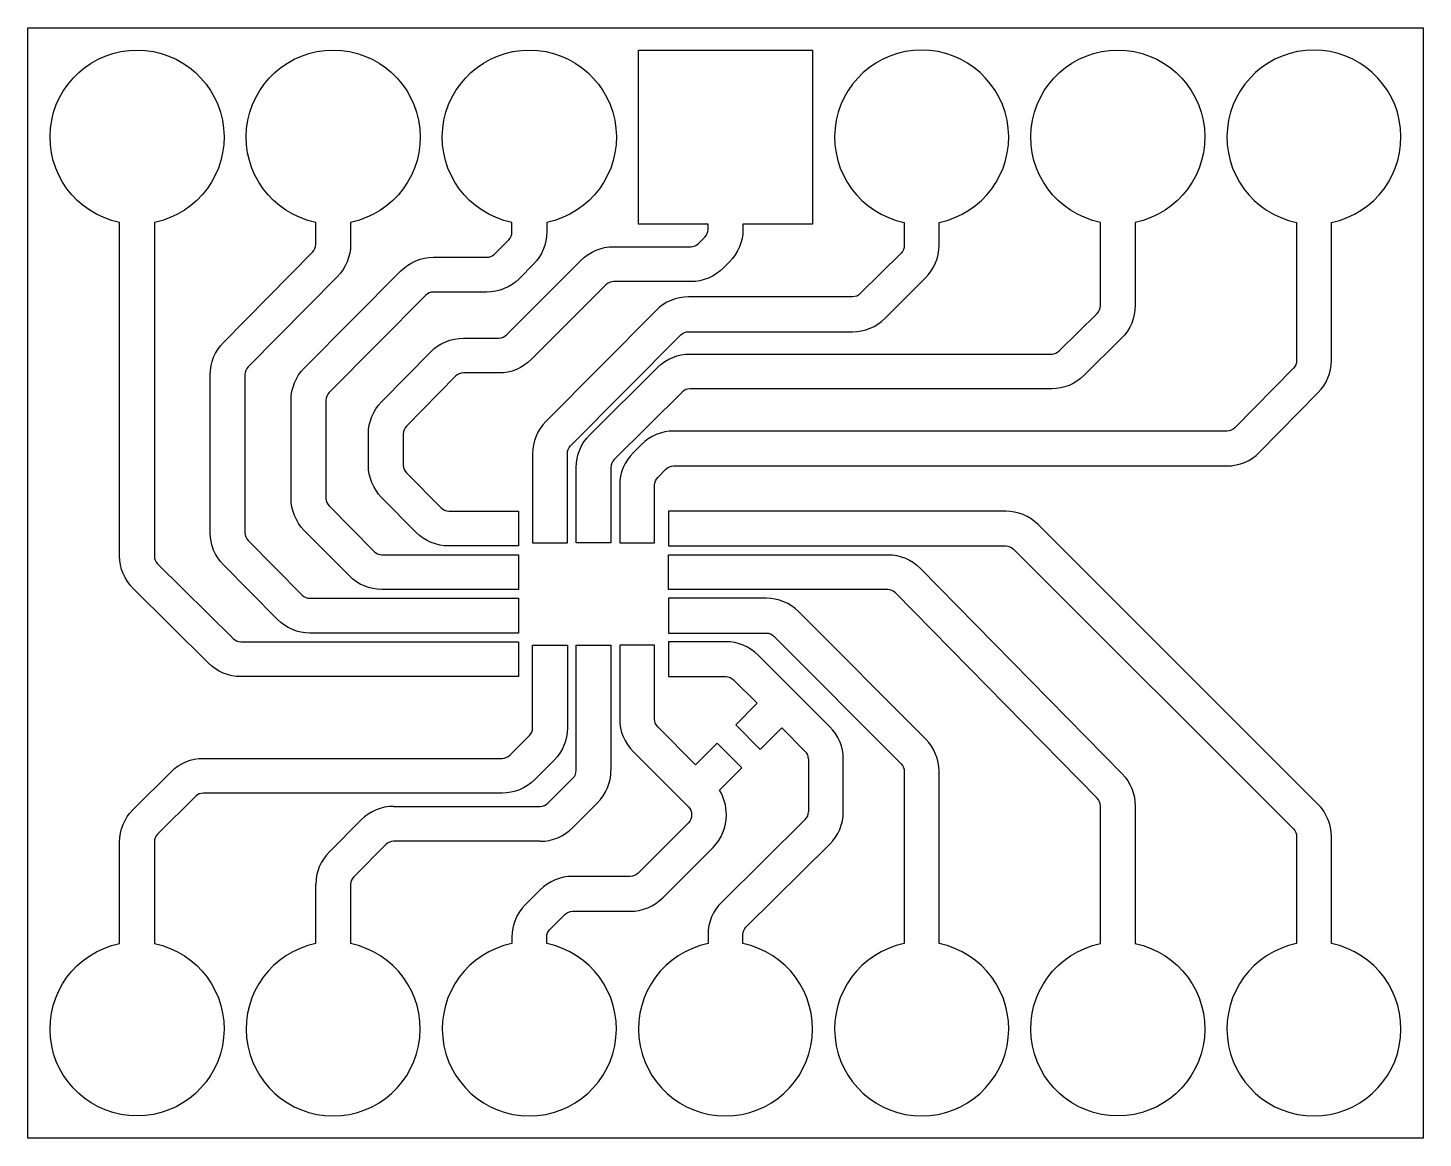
# Model space of a CAD drawing. Header units: inches. Extents: x 0 to 16, y 0 to 12.8.
import ezdxf

# ---------------------------------------------------------------- set-up
doc = ezdxf.new("R2010")
doc.units = ezdxf.units.IN
doc.header["$MEASUREMENT"] = 0

msp = doc.modelspace()

# ---------------------------------------------------------------- linework, layer by layer
for p, q in [((7.016, 11.496), (7.016, 12.496)), ((6.3, 4.222), (6.3, 5.662)), ((6.3, 5.662), (6.7, 5.662)), ((6.7, 5.662), (6.7, 4.222)), ((8.379, 4.994), (8.133, 4.747)), ((8.133, 4.747), (8.415, 4.464)), ((8.663, 4.711), (8.415, 4.464)), ((7.92, 4.535), (7.673, 4.288)), ((7.92, 4.535), (8.203, 4.252)), ((8.203, 4.252), (7.947, 3.995)), ((5.976, 3.846), (6.263, 4.133)), ((6.259, 3.563), (6.546, 3.85)), ((4.202, 3.809), (5.887, 3.809)), ((3.461, 3.284), (3.829, 3.654)), ((4.113, 3.372), (3.744, 3.002)), ((5.887, 3.409), (4.202, 3.409)), ((3.308, 2.234), (3.308, 2.914)), ((3.708, 2.914), (3.708, 2.234))]:
    msp.add_line(p, q)
msp.add_lwpolyline([(16.032, 0), (0, 0), (0, 12.75), (16.032, 12.75)], close=True)
for points in [[(2.445, 5.3, -0.198073), (2.075, 5.453), (1.209, 6.313, -0.199752), (1.054, 6.685), (1.054, 10.516, -9.898979), (1.454, 10.516), (1.454, 6.685, 0.199752), (1.491, 6.596), (2.357, 5.736, 0.198073), (2.445, 5.7), (5.637, 5.7), (5.637, 5.3)], [(3.272, 10.176, 0.197468), (3.308, 10.264), (3.308, 10.516, -9.898979), (3.708, 10.516), (3.708, 10.264, -0.197468), (3.556, 9.894), (2.53, 8.857, 0.197468), (2.494, 8.769), (2.494, 6.952, 0.197878), (2.53, 6.864), (3.152, 6.237, 0.199947), (3.241, 6.2), (5.637, 6.2), (5.637, 5.8), (3.241, 5.8, -0.199947), (2.868, 5.955), (2.246, 6.583, -0.197878), (2.094, 6.952), (2.094, 8.769, -0.197468), (2.246, 9.138)], [(3.46, 8.562, 0.198155), (3.424, 8.474), (3.424, 7.348, 0.197643), (3.46, 7.26), (3.978, 6.737, 0.200182), (4.067, 6.7), (5.637, 6.7), (5.637, 6.3), (4.067, 6.3, -0.200182), (3.694, 6.456), (3.176, 6.979, -0.197643), (3.024, 7.348), (3.024, 8.474, -0.198155), (3.176, 8.844), (4.287, 9.961, -0.19967), (4.659, 10.116), (5.272, 10.116, 0.19959), (5.36, 10.152), (5.526, 10.318, 0.198235), (5.562, 10.407), (5.562, 10.516, -9.898979), (5.962, 10.516), (5.962, 10.407, -0.198235), (5.809, 10.036), (5.644, 9.87, -0.19959), (5.272, 9.716), (4.659, 9.716, 0.19967), (4.571, 9.679)], [(10.47, 10.516, 9.898979), (10.07, 10.516), (10.07, 10.252, -0.199598), (10.033, 10.164), (9.565, 9.698, -0.198227), (9.477, 9.661), (7.592, 9.661, 0.19983), (7.219, 9.506), (5.952, 8.23, 0.197995), (5.8, 7.86), (5.8, 6.838), (6.2, 6.838), (6.2, 7.86, -0.197995), (6.236, 7.949), (7.503, 9.225, -0.19983), (7.592, 9.261), (9.477, 9.261, 0.198227), (9.847, 9.414), (10.315, 9.88, 0.199598), (10.47, 10.252)], [(12.287, 9.472, 0.200209), (12.324, 9.561), (12.324, 10.516, -9.898979), (12.724, 10.516), (12.724, 9.561, -0.200209), (12.568, 9.188), (12.133, 8.757, -0.197616), (11.764, 8.605), (7.609, 8.605, 0.197701), (7.521, 8.569), (6.737, 7.792, 0.200125), (6.7, 7.703), (6.7, 6.838), (6.3, 6.838), (6.3, 7.703, -0.200125), (6.456, 8.076), (7.24, 8.853, -0.197701), (7.609, 9.005), (11.764, 9.005, 0.197616), (11.851, 9.041)], [(14.827, 8.561, 0.196834), (14.978, 8.929), (14.978, 10.516, 9.898979), (14.578, 10.516), (14.578, 8.929, -0.196834), (14.542, 8.842), (13.868, 8.157, -0.200992), (13.779, 8.12), (7.42, 8.12, 0.198987), (7.049, 7.966), (6.954, 7.871, 0.198837), (6.8, 7.5), (6.8, 6.838), (7.2, 6.838), (7.2, 7.5, -0.198837), (7.237, 7.588), (7.331, 7.683, -0.198987), (7.42, 7.72), (13.779, 7.72, 0.200992), (14.153, 7.876)], [(7.362, 6.8), (11.236, 6.8, -0.198721), (11.324, 6.763), (14.541, 3.551, -0.199104), (14.578, 3.463), (14.578, 2.234, 9.898979), (14.978, 2.234), (14.978, 3.463, 0.199104), (14.824, 3.834), (11.607, 7.047, 0.198721), (11.236, 7.2), (7.362, 7.2)], [(12.324, 3.815, 0.196623), (12.288, 3.903), (9.969, 6.263, 0.201204), (9.88, 6.3), (7.362, 6.3), (7.362, 6.7), (9.88, 6.7, -0.201204), (10.255, 6.543), (12.573, 4.183, -0.196623), (12.724, 3.815), (12.724, 2.234, -9.898979), (12.324, 2.234)], [(10.07, 4.21), (10.07, 2.234, 9.898979), (10.47, 2.234), (10.47, 4.21, 0.198552), (10.317, 4.581), (8.856, 6.046, 0.199273), (8.484, 6.2), (7.362, 6.2), (7.362, 5.8), (8.484, 5.8, -0.199273), (8.572, 5.763), (10.034, 4.298, -0.198552)], [(6.2, 4.711, -0.19923), (6.046, 4.34), (5.82, 4.115, -0.198595), (5.449, 3.961), (2.017, 3.961, 0.198484), (1.928, 3.925), (1.491, 3.489, 0.19934), (1.454, 3.4), (1.454, 2.234, -9.898979), (1.054, 2.234), (1.054, 3.4, -0.19934), (1.208, 3.772), (1.646, 4.208, -0.198484), (2.017, 4.361), (5.449, 4.361, 0.198595), (5.538, 4.398), (5.763, 4.623, 0.19923), (5.8, 4.711), (5.8, 5.662), (6.2, 5.662)]]:
    msp.add_lwpolyline(points, format="xyb", close=True)
for points in [[(7.816, 10.496), (7.016, 10.496), (7.016, 12.496), (9.016, 12.496), (9.016, 10.496), (8.216, 10.496)], [(8.663, 4.711), (8.933, 4.441)], [(8.97, 4.353), (8.97, 3.747)]]:
    msp.add_lwpolyline(points)
for points in [[(8.216, 10.496), (8.216, 10.435, -0.198663), (8.063, 10.064), (7.99, 9.991, -0.199162), (7.618, 9.837), (6.73, 9.837, 0.199124), (6.641, 9.8), (5.784, 8.941, -0.199124), (5.412, 8.787), (5.004, 8.787, 0.200915), (4.915, 8.75), (4.349, 8.175, 0.196912), (4.313, 8.088), (4.313, 7.727, 0.197694), (4.349, 7.639), (4.747, 7.237, 0.200132), (4.836, 7.2), (5.637, 7.2), (5.637, 6.8), (4.836, 6.8, -0.200132), (4.463, 6.956), (4.065, 7.358, -0.197694), (3.913, 7.727), (3.913, 8.088, -0.196912), (4.064, 8.456), (4.63, 9.031, -0.200915), (5.004, 9.187), (5.412, 9.187, 0.199124), (5.501, 9.224), (6.358, 10.083, -0.199124), (6.73, 10.237), (7.618, 10.237, 0.199162), (7.706, 10.274), (7.779, 10.347, 0.198663), (7.816, 10.435), (7.816, 10.496)], [(7.673, 4.288), (7.237, 4.723, -0.199219), (7.2, 4.812), (7.2, 5.662), (6.8, 5.662), (6.8, 4.812, 0.199219), (6.954, 4.44), (7.59, 3.806, -0.199219), (7.626, 3.718), (7.626, 3.71, -0.198741), (7.59, 3.622), (7.011, 3.042, -0.199083), (6.922, 3.005), (6.259, 3.005, 0.199211), (5.887, 2.851), (5.715, 2.679, 0.198614), (5.562, 2.308), (5.562, 2.234, 9.898979), (5.962, 2.234), (5.962, 2.308, -0.198614), (5.999, 2.396), (6.17, 2.568, -0.199211), (6.259, 2.605), (6.922, 2.605, 0.199083), (7.294, 2.759), (7.873, 3.339, 0.198741), (8.026, 3.71), (8.026, 3.718, 0.14035), (7.947, 3.995, 0.14035)], [(8.933, 3.658), (7.972, 2.711, 0.200663), (7.816, 2.337), (7.816, 2.234, 9.898979), (8.216, 2.234), (8.216, 2.337, -0.200663), (8.253, 2.426), (9.214, 3.374, 0.200663), (9.37, 3.747), (9.37, 4.353, 0.199324), (9.216, 4.725), (8.391, 5.547, 0.198501), (8.02, 5.7), (7.362, 5.7), (7.362, 5.3), (8.02, 5.3, -0.198501), (8.109, 5.264), (8.379, 4.994)]]:
    msp.add_lwpolyline(points, format="xyb")
for centre, radius, start, end in [((8.845, 4.353), 0.125, 0, 45.0907), ((6.175, 4.222), 0.125, 315, 0), ((6.175, 4.222), 0.525, 315, 0), ((4.202, 3.284), 0.525, 90, 135.1537), ((5.887, 3.934), 0.125, 270, 315), ((8.845, 3.747), 0.125, 314.6141, 0), ((5.887, 3.934), 0.525, 270, 315), ((4.202, 3.284), 0.125, 90, 135.1537), ((3.833, 2.914), 0.525, 135.1537, 180), ((3.833, 2.914), 0.125, 135.1537, 180), ((3.508, 1.254), 1, 101.537, 78.463)]:
    msp.add_arc(centre, radius, start, end)

doc.saveas('drawing.dxf')
